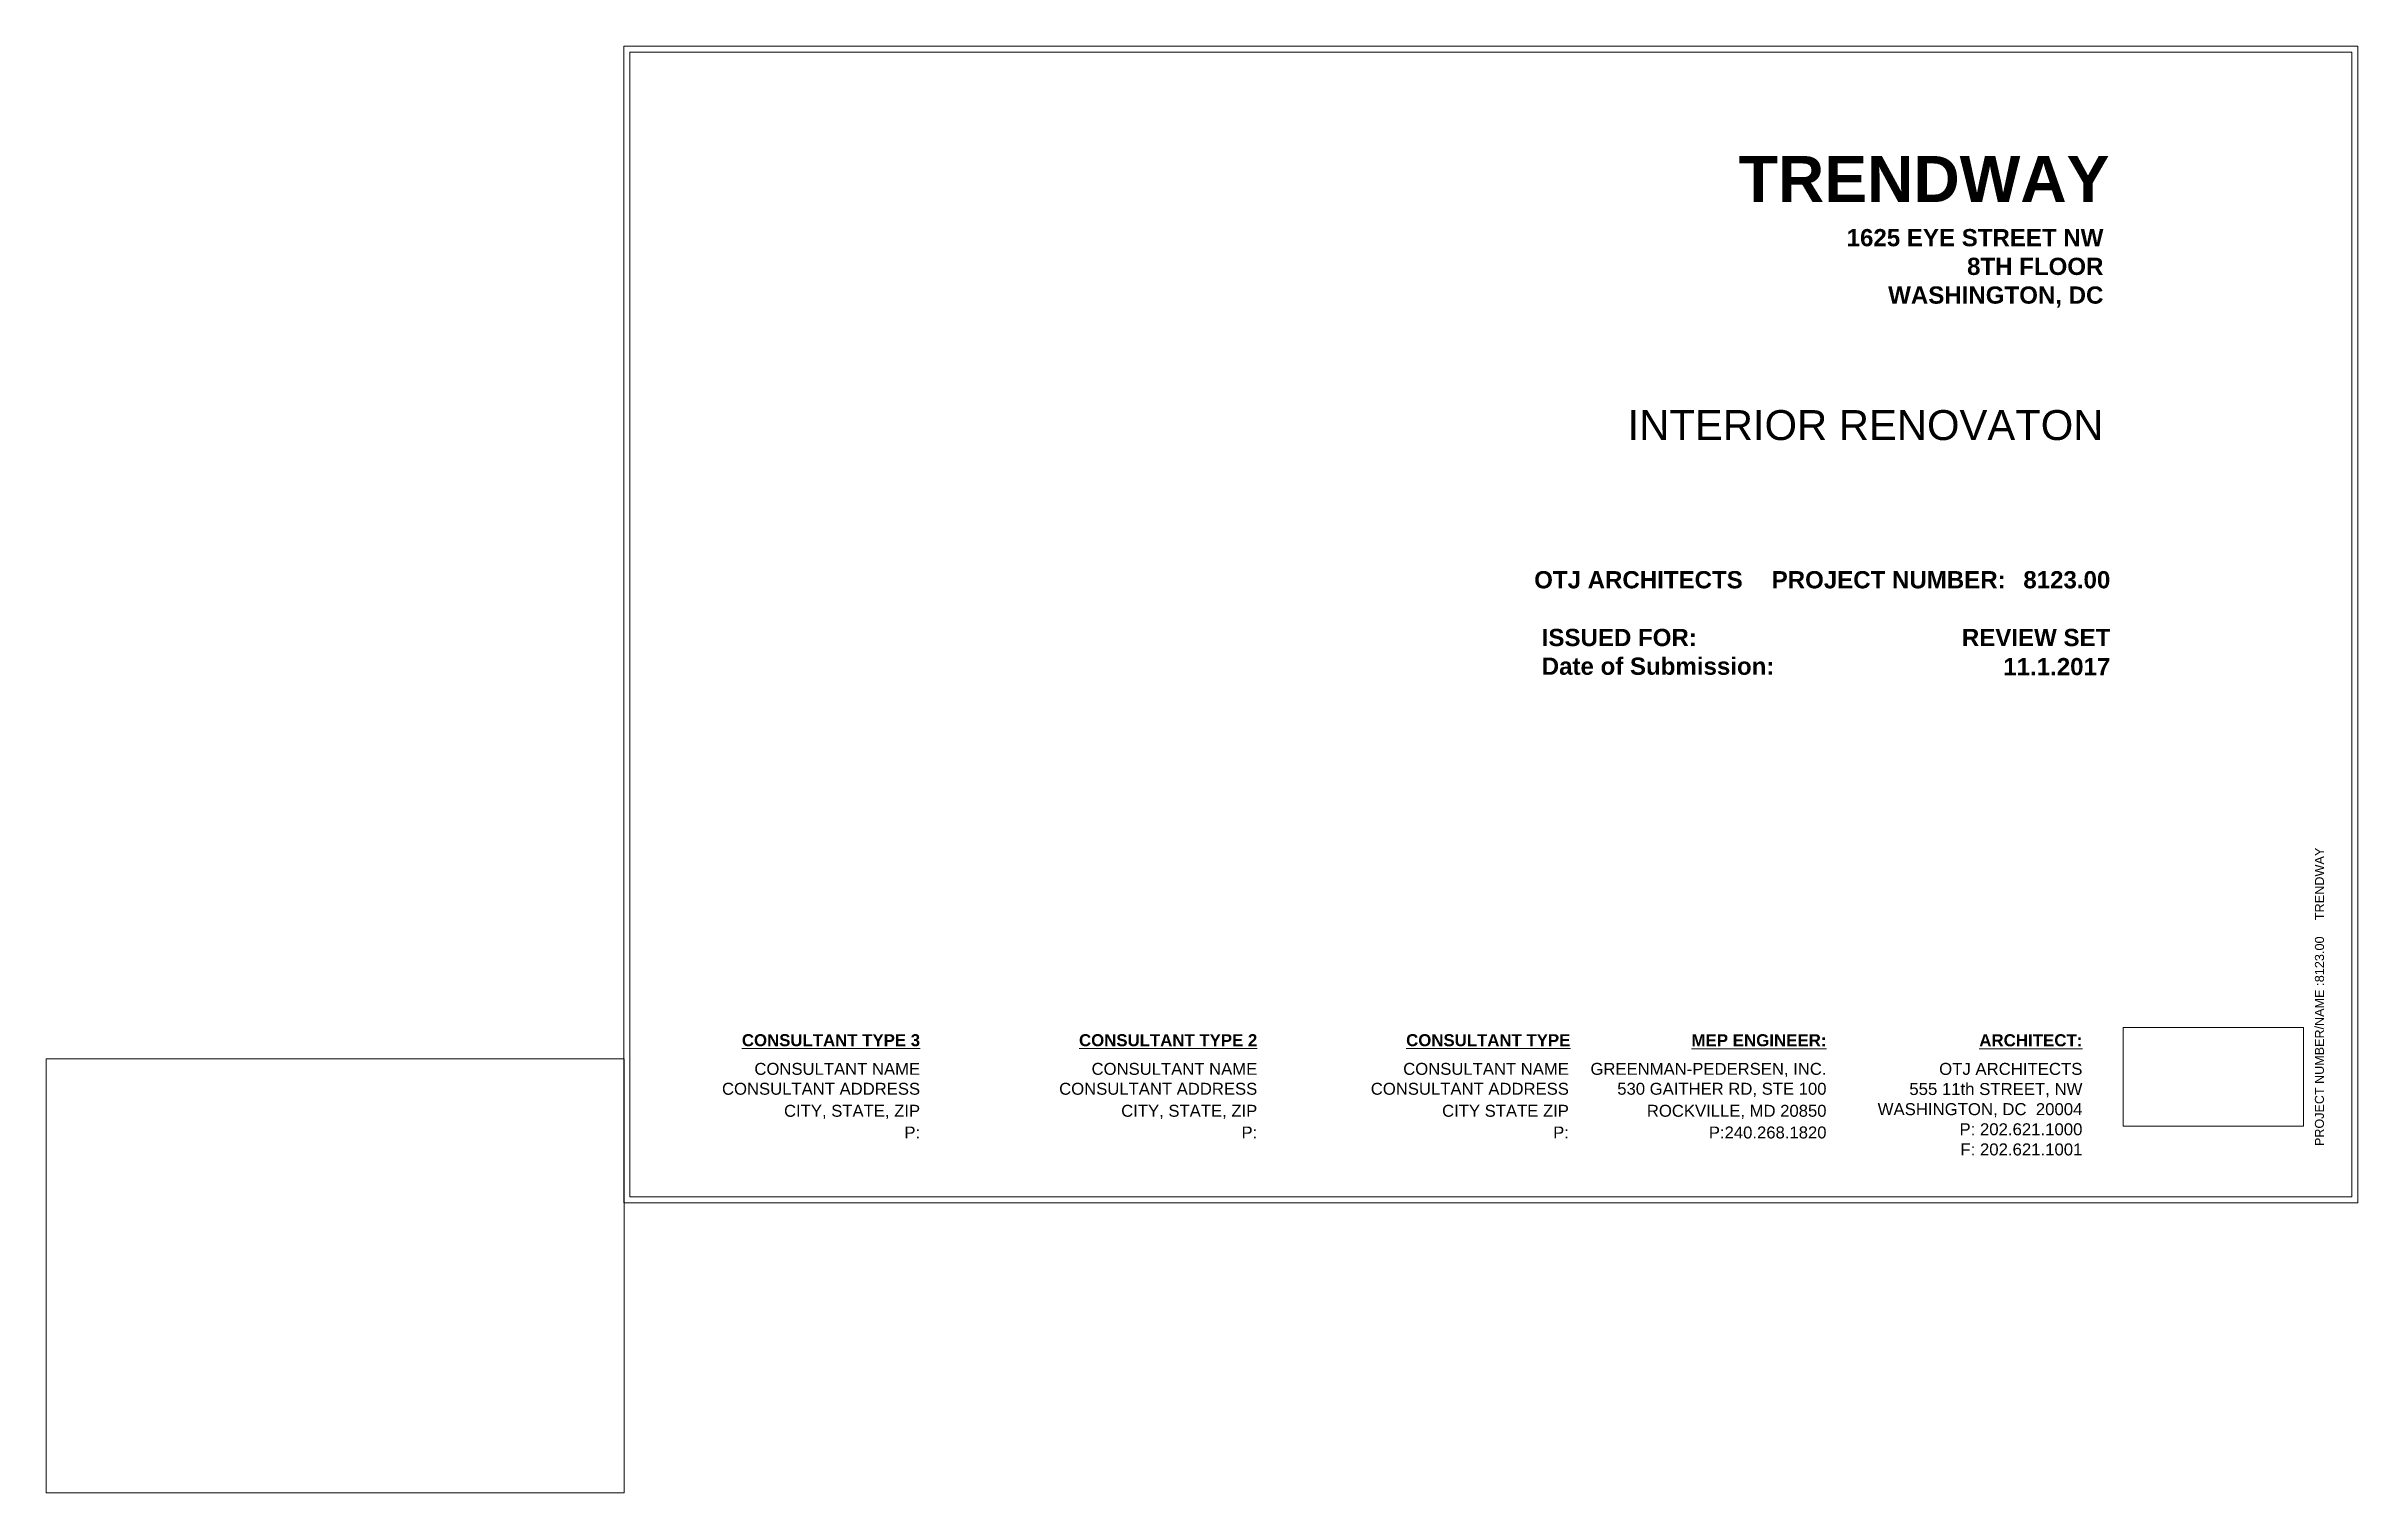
# Paper-space layout 'Layout1' of a CAD drawing. Header units: inches. Extents: x 0 to 48, y 0 to 30.
import ezdxf

# ---------------------------------------------------------------- set-up
doc = ezdxf.new("R2010")
doc.units = ezdxf.units.IN
doc.header["$MEASUREMENT"] = 0
doc.layers.add('G-ANNO-TTLB', color=6, linetype='Continuous', lineweight=9)
doc.styles.add('Swis721 Lt BT', font='swissl.ttf', dxfattribs={"height": 0.186663})
doc.styles.add('Swis721 Lt BT_1', font='swissl.ttf', dxfattribs={"height": 0.248885})
doc.styles.add('Swis721 Lt BT_2', font='swissl.ttf', dxfattribs={"height": 0.620859})
doc.styles.add('Swis721 Lt BT_3', font='swissl.ttf', dxfattribs={"height": 0.188475})
doc.styles.add('Swis721 Lt BT_4', font='swissl.ttf', dxfattribs={"height": 0.247604})
doc.styles.add('Swis721 Lt BT_B', font='', dxfattribs={"height": 0.357666})
doc.styles.add('Swis721 Lt BT_B_1', font='', dxfattribs={"height": 0.250911})
doc.styles.add('Swis721 Lt BT_B_2', font='', dxfattribs={"height": 0.953775})
doc.styles.add('Swis721 Lt BT_B_3', font='', dxfattribs={"height": 0.249621})
doc.styles.get('Swis721 Lt BT_B').set_extended_font_data('Swis721 Lt BT', bold=True)
doc.styles.get('Swis721 Lt BT_B_1').set_extended_font_data('Swis721 Lt BT', bold=True)
doc.styles.get('Swis721 Lt BT_B_2').set_extended_font_data('Swis721 Lt BT', bold=True)
doc.styles.get('Swis721 Lt BT_B_3').set_extended_font_data('Swis721 Lt BT', bold=True)
picture_1 = doc.add_image_def('image1.jpg', size_in_pixel=(2551, 1396))

# ---------------------------------------------------------------- blocks, each defined once
blk = doc.blocks.new('TB-Cover-24 x 36 - COVER 24X36-3127706-COVER')
at = {"layer": 'G-ANNO-TTLB'}
for p, q in [((11.99, 30.014), (12.49, 30.014)), ((11.99, 29.513), (11.99, 30.014)), ((11.99, 30.013), (11.99, 6.013)), ((47.99, 30.013), (11.99, 30.013)), ((12.114, 29.888), (12.114, 6.138)), ((47.864, 29.888), (12.114, 29.888)), ((47.49, 30.013), (47.99, 30.013)), ((47.864, 6.138), (47.864, 29.888)), ((47.99, 6.013), (47.99, 30.013)), ((47.99, 30.013), (47.99, 29.513)), ((11.99, 6.014), (11.99, 6.514)), ((47.99, 6.514), (47.99, 6.013)), ((12.49, 6.014), (11.99, 6.014)), ((11.99, 6.013), (47.99, 6.013)), ((12.114, 6.138), (47.864, 6.138)), ((47.99, 6.013), (47.49, 6.013))]:
    blk.add_line(p, q, dxfattribs=at)
for s, insert, char_height, width, attachment_point, line_spacing_factor, style in [('OTJ ARCHITECTS', (30.891, 19.123), 0.35767, 4.752, 1, 0.998538, 'Swis721 Lt BT_B'), (' PROJECT NUMBER:', (35.683, 19.123), 0.35767, 5.5575, 1, 0.998538, 'Swis721 Lt BT_B'), ('ISSUED FOR:\\PDate of Submission:', (31.048, 17.925), 0.35767, 5.2695, 1, 0.998538, 'Swis721 Lt BT_B'), ('\\LMEP ENGINEER:', (36.96, 9.514), 0.25091, 3.13757, 3, 0.998538, 'Swis721 Lt BT_B_1'), ('\\LARCHITECT:', (42.273, 9.514), 0.25091, 2.34213, 3, 0.998538, 'Swis721 Lt BT_B_1'), ('OTJ ARCHITECTS\\P555 11th STREET, NW\\PWASHINGTON, DC  20004\\PP: 202.621.1000\\PF: 202.621.1001', (42.273, 8.919), 0.24888, 4.81999, 3, 1.00667, 'Swis721 Lt BT_1')]:
    blk.add_mtext(s, dxfattribs=dict(at, insert=insert, char_height=char_height, width=width, attachment_point=attachment_point, line_spacing_factor=line_spacing_factor, style=style))
at = {"layer": 'G-ANNO-TTLB', "insert": (47.1, 7.194), "char_height": 0.18666, "width": 3.83085, "attachment_point": 1, "rotation": 90, "line_spacing_factor": 1.00667, "style": 'Swis721 Lt BT'}
blk.add_mtext('PROJECT NUMBER/NAME :', dxfattribs=at)
at = {"layer": 'G-ANNO-TTLB'}
image = blk.add_image(picture_1, insert=(43.121, 7.609), size_in_units=(3.739, 2.046), dxfattribs=at)
image.dxf.flags = 7

psp = doc.layouts.get("Layout1")

# ---------------------------------------------------------------- block references
at = {"layer": 'G-ANNO-TTLB'}
psp.add_blockref('TB-Cover-24 x 36 - COVER 24X36-3127706-COVER', (0, 0), dxfattribs=at)

# ---------------------------------------------------------------- texts
at = {"layer": 'G-ANNO-TTLB', "attachment_point": 3}
for s, insert, char_height, width, line_spacing_factor, style in [('TRENDWAY', (42.834, 27.736), 0.9538, 8.352, 0.998538, 'Swis721 Lt BT_B_2'), ('1625 EYE STREET NW\\P8TH FLOOR\\PWASHINGTON, DC', (42.709, 26.221), 0.35767, 5.886, 0.998538, 'Swis721 Lt BT_B'), ('INTERIOR RENOVATON', (42.709, 22.464), 0.62086, 10.92007, 1.00667, 'Swis721 Lt BT_2'), ('8123.00', (42.852, 19.123), 0.3577, 2.079, 0.998538, 'Swis721 Lt BT_B'), ('REVIEW SET', (42.852, 17.925), 0.3577, 3.3255, 0.998538, 'Swis721 Lt BT_B'), ('11.1.2017', (42.852, 17.32), 0.3577, 2.5605, 0.998538, 'Swis721 Lt BT_B'), ('\\LCONSULTANT TYPE 3', (18.142, 9.515), 0.24962, 4.08513, 0.998538, 'Swis721 Lt BT_B_3'), ('\\LCONSULTANT TYPE 2', (25.142, 9.515), 0.24962, 4.08513, 0.998538, 'Swis721 Lt BT_B_3'), ('\\LCONSULTANT TYPE', (31.642, 9.515), 0.24962, 3.74915, 0.998538, 'Swis721 Lt BT_B_3'), ('CONSULTANT NAME', (18.142, 8.919), 0.2476, 3.88103, 1.00667, 'Swis721 Lt BT_4'), ('CONSULTANT NAME', (25.142, 8.919), 0.2476, 3.88103, 1.00667, 'Swis721 Lt BT_4'), ('CONSULTANT NAME', (31.612, 8.919), 0.2476, 3.88103, 1.00667, 'Swis721 Lt BT_4'), ('GREENMAN-PEDERSEN, INC.', (36.96, 8.919), 0.2476, 5.50126, 1.00667, 'Swis721 Lt BT_4'), ('CONSULTANT ADDRESS', (18.142, 8.506), 0.2476, 4.60009, 1.00667, 'Swis721 Lt BT_4'), ('CONSULTANT ADDRESS', (25.142, 8.506), 0.2476, 4.60009, 1.00667, 'Swis721 Lt BT_4'), ('CONSULTANT ADDRESS', (31.612, 8.506), 0.2476, 4.60009, 1.00667, 'Swis721 Lt BT_4'), ('530 GAITHER RD, STE 100', (36.96, 8.506), 0.2476, 4.83873, 1.00667, 'Swis721 Lt BT_4'), ('CITY, STATE, ZIP', (18.142, 8.049), 0.2476, 3.05835, 1.00667, 'Swis721 Lt BT_4'), ('CITY, STATE, ZIP', (25.142, 8.049), 0.2476, 3.05835, 1.00667, 'Swis721 Lt BT_4'), ('CITY STATE ZIP', (31.612, 8.049), 0.2476, 2.83855, 1.00667, 'Swis721 Lt BT_4'), ('ROCKVILLE, MD 20850', (36.96, 8.049), 0.2476, 4.20445, 1.00667, 'Swis721 Lt BT_4'), ('P:', (18.142, 7.599), 0.2476, 0.37052, 1.00667, 'Swis721 Lt BT_4'), ('P:', (25.142, 7.599), 0.2476, 0.37052, 1.00667, 'Swis721 Lt BT_4'), ('P:', (31.612, 7.599), 0.2476, 0.37052, 1.00667, 'Swis721 Lt BT_4'), ('P:240.268.1820', (36.96, 7.599), 0.2476, 2.78831, 1.00667, 'Swis721 Lt BT_4')]:
    psp.add_mtext(s, dxfattribs=dict(at, insert=insert, char_height=char_height, width=width, line_spacing_factor=line_spacing_factor, style=style))
at = {"layer": 'G-ANNO-TTLB', "char_height": 0.1885, "attachment_point": 1, "rotation": 90, "line_spacing_factor": 1.00667, "style": 'Swis721 Lt BT_3'}
for s, insert, width in [('TRENDWAY', (47.1, 11.879), 1.64462), ('8123.00', (47.1, 10.592), 1.08765)]:
    psp.add_mtext(s, dxfattribs=dict(at, insert=insert, width=width))

# ---------------------------------------------------------------- viewports
at = {"layer": '0'}
psp.add_viewport(center=(6, 4.5), size=(12, 9), view_center_point=(6, 4.5), view_height=12, dxfattribs=at)

doc.saveas('drawing.dxf')
